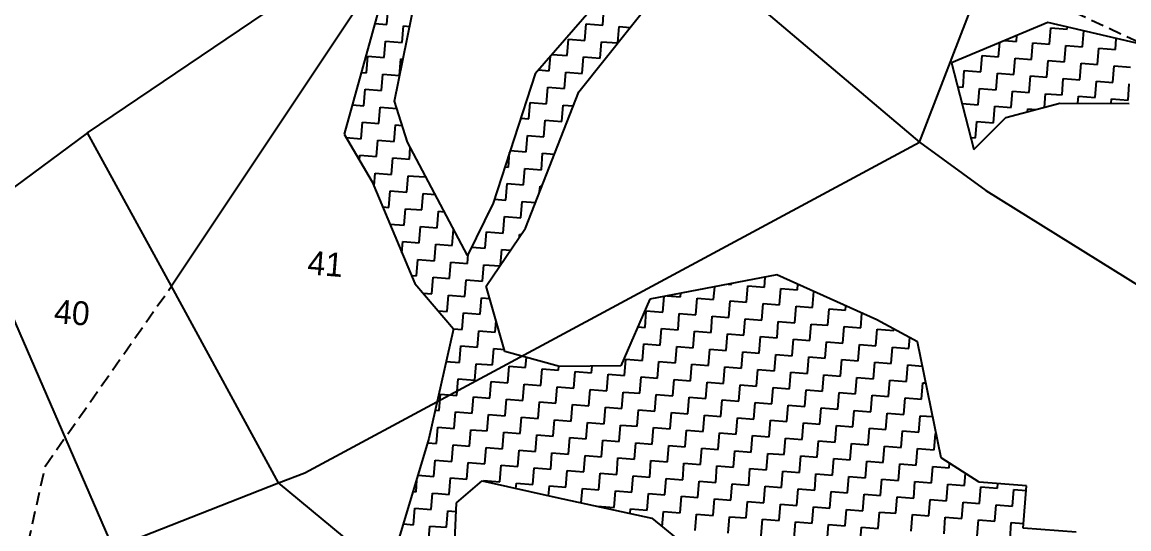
# Model space of a CAD drawing. Header units: metres. Extents: x 281680 to 283954, y 2020493 to 2022850.
# Drawn here: x 282151.4 to 282577.1, y 2021195.1 to 2021390.1 of the extents above; entities that cross this region are included whole.
import ezdxf
from ezdxf.enums import TextEntityAlignment as Align

# ---------------------------------------------------------------- set-up
doc = ezdxf.new("R2010")
doc.units = ezdxf.units.M
doc.header["$MEASUREMENT"] = 0
doc.linetypes.add('DASHED', pattern=[0.75, 0.5, -0.25])
for name, color, linetype in [('LINE_FOOTPATH', 1, 'DASHED'), ('POLY_HATCH', 12, 'Continuous'), ('POLY_PARCEL', 6, 'Continuous'), ('TEXT_PARCEL', 7, 'Continuous')]:
    doc.layers.add(name, color=color, linetype=linetype)
doc.styles.add('TEXT_MAP', font='')
doc.styles.get('TEXT_MAP').set_extended_font_data('Kruti Dev 050')

msp = doc.modelspace()

# ---------------------------------------------------------------- linework, layer by layer
at = {"layer": 'LINE_FOOTPATH', "ltscale": 10}
for p, q in [((282521.97, 2021409.91), (282728.96, 2021313.54)), ((282160.32, 2021219.36), (282208.84, 2021288.56)), ((282152.16, 2021182.37), (282160.32, 2021219.36))]:
    msp.add_line(p, q, dxfattribs=at)
at = {"layer": 'POLY_HATCH'}
for p, q in [((282396.04, 2021424.73), (282348.76, 2021370.26)), ((282294.7, 2021359.71), (282304.85, 2021409.99)), ((282365.52, 2021363.34), (282398.46, 2021404.65)), ((282289.65, 2021398.94), (282275.29, 2021346.95)), ((282545.95, 2021389.93), (282508.93, 2021374.49)), ((282599.15, 2021377.52), (282545.95, 2021389.93)), ((282508.93, 2021374.49), (282517.52, 2021341.11)), ((282348.76, 2021370.26), (282332.53, 2021320.46)), ((282344.97, 2021310.82), (282365.52, 2021363.34)), ((282299.59, 2021343.99), (282294.7, 2021359.71)), ((282529.75, 2021353.42), (282550.63, 2021358.9)), ((282550.63, 2021358.9), (282577.21, 2021358.83)), ((282517.52, 2021341.11), (282529.75, 2021353.42)), ((282275.29, 2021346.95), (282286.1, 2021328.72)), ((282322.68, 2021300.26), (282299.59, 2021343.99)), ((282286.1, 2021328.72), (282302.41, 2021289.61)), ((282332.53, 2021320.46), (282322.68, 2021300.26)), ((282329.91, 2021288.52), (282344.97, 2021310.82)), ((282441.69, 2021292.9), (282392.89, 2021283.5)), ((282480.18, 2021275.53), (282441.69, 2021292.9)), ((282302.41, 2021289.61), (282317.37, 2021272.07)), ((282337.11, 2021263.42), (282329.91, 2021288.52)), ((282392.89, 2021283.5), (282381.65, 2021257.83)), ((282495.87, 2021267.12), (282480.18, 2021275.53)), ((282317.37, 2021272.07), (282307.88, 2021229.91)), ((282504.9, 2021222.51), (282495.87, 2021267.12)), ((282358.12, 2021257.66), (282337.11, 2021263.42)), ((282381.65, 2021257.83), (282358.12, 2021257.66)), ((282307.88, 2021229.91), (282295.34, 2021187.99)), ((282519.49, 2021213.17), (282504.9, 2021222.51)), ((282318.43, 2021205.21), (282328.31, 2021213.62)), ((282328.31, 2021213.62), (282356.43, 2021207.29)), ((282537.78, 2021211.71), (282519.49, 2021213.17)), ((282536.48, 2021195.47), (282537.78, 2021211.71)), ((282317.27, 2021177.71), (282318.43, 2021205.21)), ((282356.43, 2021207.29), (282393.61, 2021199.22)), ((282393.61, 2021199.22), (282424.34, 2021174.29)), ((282556.8, 2021193.85), (282536.48, 2021195.47))]:
    msp.add_line(p, q, dxfattribs=at)
at = {"layer": 'POLY_HATCH', "linetype": 'Continuous'}
for p, q in [((282291.71, 2021389.17), (282292.21, 2021395.51)), ((282374.72, 2021388.94), (282375.22, 2021395.29)), ((282287.05, 2021389.54), (282291.71, 2021389.17)), ((282297.55, 2021382.31), (282298.05, 2021388.66)), ((282298.05, 2021388.66), (282300.51, 2021388.47)), ((282367.87, 2021383.1), (282368.37, 2021389.45)), ((282368.37, 2021389.45), (282374.72, 2021388.94)), ((282380.57, 2021382.22), (282381.07, 2021388.43)), ((282381.07, 2021388.43), (282385.26, 2021388.1)), ((282546.59, 2021381.63), (282547.09, 2021387.98)), ((282547.09, 2021387.98), (282553.44, 2021387.47)), ((282553.44, 2021387.47), (282553.5, 2021388.17)), ((282361.01, 2021377.26), (282361.52, 2021383.6)), ((282361.52, 2021383.6), (282367.87, 2021383.1)), ((282533.89, 2021382.64), (282534.08, 2021384.98)), ((282559.28, 2021380.62), (282559.77, 2021386.71)), ((282571.97, 2021379.61), (282572.31, 2021383.78)), ((282290.69, 2021376.47), (282291.2, 2021382.82)), ((282291.2, 2021382.82), (282297.55, 2021382.31)), ((282373.71, 2021376.25), (282374.21, 2021382.59)), ((282374.21, 2021382.59), (282380.47, 2021382.09)), ((282527.04, 2021376.8), (282527.47, 2021382.22)), ((282529.35, 2021383.01), (282533.89, 2021382.64)), ((282539.73, 2021375.79), (282540.24, 2021382.14)), ((282540.24, 2021382.14), (282546.59, 2021381.63)), ((282552.43, 2021374.78), (282552.93, 2021381.13)), ((282552.93, 2021381.13), (282559.28, 2021380.62)), ((282565.12, 2021373.77), (282565.63, 2021380.11)), ((282565.63, 2021380.11), (282571.97, 2021379.61)), ((282283.84, 2021370.63), (282284.35, 2021376.98)), ((282284.35, 2021376.98), (282290.69, 2021376.47)), ((282296.53, 2021369.62), (282297.04, 2021375.97)), ((282297.04, 2021375.97), (282297.97, 2021375.89)), ((282354.16, 2021371.42), (282354.61, 2021376.99)), ((282355.24, 2021377.72), (282361.01, 2021377.26)), ((282366.86, 2021370.4), (282367.36, 2021376.75)), ((282367.36, 2021376.75), (282373.71, 2021376.25)), ((282520.19, 2021370.96), (282520.69, 2021377.31)), ((282520.69, 2021377.31), (282527.04, 2021376.8)), ((282532.88, 2021369.95), (282533.39, 2021376.3)), ((282533.39, 2021376.3), (282539.73, 2021375.79)), ((282545.58, 2021368.94), (282546.08, 2021375.29)), ((282546.08, 2021375.29), (282552.43, 2021374.78)), ((282281.87, 2021370.79), (282283.84, 2021370.63)), ((282350.05, 2021371.74), (282354.16, 2021371.42)), ((282360, 2021364.56), (282360.51, 2021370.91)), ((282360.51, 2021370.91), (282366.86, 2021370.4)), ((282513.34, 2021365.12), (282513.84, 2021371.47)), ((282513.84, 2021371.47), (282520.19, 2021370.96)), ((282558.27, 2021367.93), (282558.78, 2021374.27)), ((282558.78, 2021374.27), (282565.12, 2021373.77)), ((282570.96, 2021366.92), (282571.47, 2021373.26)), ((282571.47, 2021373.26), (282577.82, 2021372.76)), ((282289.68, 2021363.78), (282290.19, 2021370.13)), ((282290.19, 2021370.13), (282296.53, 2021369.62)), ((282526.03, 2021364.11), (282526.54, 2021370.46)), ((282526.54, 2021370.46), (282532.88, 2021369.95)), ((282538.72, 2021363.1), (282539.23, 2021369.44)), ((282539.23, 2021369.44), (282545.58, 2021368.94)), ((282551.42, 2021362.09), (282551.92, 2021368.43)), ((282551.92, 2021368.43), (282558.27, 2021367.93)), ((282564.11, 2021361.07), (282564.62, 2021367.42)), ((282564.62, 2021367.42), (282570.96, 2021366.92)), ((282576.8, 2021360.06), (282577.31, 2021366.41)), ((282282.83, 2021357.94), (282283.34, 2021364.29)), ((282283.34, 2021364.29), (282289.68, 2021363.78)), ((282347.24, 2021365.58), (282347.31, 2021365.58)), ((282347.31, 2021365.58), (282347.33, 2021365.88)), ((282353.15, 2021358.72), (282353.66, 2021365.07)), ((282353.66, 2021365.07), (282360, 2021364.56)), ((282511.3, 2021365.28), (282513.34, 2021365.12)), ((282519.18, 2021358.27), (282519.68, 2021364.61)), ((282519.68, 2021364.61), (282526.03, 2021364.11)), ((282531.87, 2021357.26), (282532.38, 2021363.6)), ((282532.38, 2021363.6), (282538.72, 2021363.1)), ((282544.65, 2021357.33), (282545.07, 2021362.59)), ((282545.07, 2021362.59), (282551.42, 2021362.09)), ((282278.42, 2021358.29), (282282.83, 2021357.94)), ((282346.3, 2021352.88), (282346.8, 2021359.23)), ((282346.8, 2021359.23), (282353.15, 2021358.72)), ((282358.99, 2021351.87), (282359.5, 2021358.22)), ((282359.5, 2021358.22), (282363.39, 2021357.91)), ((282512.98, 2021358.76), (282519.18, 2021358.27)), ((282557.55, 2021358.89), (282557.76, 2021361.58)), ((282557.76, 2021361.58), (282564.11, 2021361.07)), ((282570.32, 2021358.85), (282570.46, 2021360.57)), ((282570.46, 2021360.57), (282576.8, 2021360.06)), ((282288.67, 2021351.09), (282289.18, 2021357.43)), ((282289.18, 2021357.43), (282295.52, 2021356.93)), ((282295.52, 2021356.93), (282295.53, 2021357.04)), ((282525.02, 2021351.42), (282525.52, 2021357.76)), ((282525.52, 2021357.76), (282531.87, 2021357.26)), ((282538.13, 2021355.62), (282538.22, 2021356.75)), ((282538.22, 2021356.75), (282541.46, 2021356.49)), ((282281.82, 2021345.25), (282282.32, 2021351.59)), ((282282.32, 2021351.59), (282288.67, 2021351.09)), ((282294.51, 2021344.23), (282295.02, 2021350.58)), ((282295.02, 2021350.58), (282297.6, 2021350.37)), ((282343.18, 2021353.13), (282346.3, 2021352.88)), ((282352.14, 2021346.03), (282352.64, 2021352.38)), ((282352.64, 2021352.38), (282358.99, 2021351.87)), ((282518.17, 2021345.57), (282518.67, 2021351.92)), ((282518.67, 2021351.92), (282525.02, 2021351.42)), ((282276.02, 2021345.71), (282281.82, 2021345.25)), ((282345.29, 2021340.19), (282345.79, 2021346.54)), ((282345.79, 2021346.54), (282352.14, 2021346.03)), ((282358.47, 2021345.33), (282358.49, 2021345.52)), ((282358.49, 2021345.52), (282358.55, 2021345.52)), ((282516.33, 2021345.72), (282518.17, 2021345.57)), ((282287.66, 2021338.39), (282288.17, 2021344.74)), ((282288.17, 2021344.74), (282294.51, 2021344.23)), ((282300.35, 2021337.38), (282300.71, 2021341.86)), ((282281.16, 2021337.04), (282281.31, 2021338.9)), ((282281.31, 2021338.9), (282287.66, 2021338.39)), ((282293.5, 2021331.54), (282294.01, 2021337.89)), ((282294.01, 2021337.89), (282300.35, 2021337.38)), ((282338.43, 2021334.35), (282338.88, 2021339.95)), ((282339.12, 2021340.68), (282345.29, 2021340.19)), ((282351.13, 2021333.34), (282351.63, 2021339.68)), ((282351.63, 2021339.68), (282356.12, 2021339.32)), ((282337.09, 2021334.45), (282338.43, 2021334.35)), ((282344.27, 2021327.49), (282344.78, 2021333.84)), ((282344.78, 2021333.84), (282351.13, 2021333.34)), ((282286.76, 2021327.13), (282287.15, 2021332.05)), ((282287.15, 2021332.05), (282293.5, 2021331.54)), ((282299.34, 2021324.69), (282299.85, 2021331.03)), ((282299.85, 2021331.03), (282306.19, 2021330.53)), ((282306.19, 2021330.53), (282306.26, 2021331.35)), ((282292.49, 2021318.85), (282292.99, 2021325.19)), ((282292.99, 2021325.19), (282299.34, 2021324.69)), ((282305.18, 2021317.84), (282305.69, 2021324.18)), ((282305.69, 2021324.18), (282310.24, 2021323.82)), ((282337.42, 2021321.65), (282337.93, 2021328)), ((282337.93, 2021328), (282344.27, 2021327.49)), ((282350.45, 2021324.82), (282350.62, 2021326.99)), ((282350.62, 2021326.99), (282351.28, 2021326.94)), ((282333.03, 2021322), (282337.42, 2021321.65)), ((282343.26, 2021314.8), (282343.77, 2021321.15)), ((282343.77, 2021321.15), (282348.85, 2021320.74)), ((282290.14, 2021319.03), (282292.49, 2021318.85)), ((282298.33, 2021311.99), (282298.84, 2021318.34)), ((282298.84, 2021318.34), (282305.18, 2021317.84)), ((282311.02, 2021310.98), (282311.53, 2021317.33)), ((282311.53, 2021317.33), (282313.76, 2021317.15)), ((282330.27, 2021315.84), (282330.57, 2021315.81)), ((282330.57, 2021315.81), (282330.63, 2021316.57)), ((282292.89, 2021312.43), (282298.33, 2021311.99)), ((282304.17, 2021305.14), (282304.68, 2021311.49)), ((282304.68, 2021311.49), (282311.02, 2021310.98)), ((282336.41, 2021308.96), (282336.92, 2021315.31)), ((282336.92, 2021315.31), (282343.26, 2021314.8)), ((282316.86, 2021304.13), (282317.36, 2021310.34)), ((282329.56, 2021303.12), (282330.06, 2021309.47)), ((282330.06, 2021309.47), (282336.41, 2021308.96)), ((282342.68, 2021307.42), (282342.76, 2021308.45)), ((282342.76, 2021308.45), (282343.34, 2021308.41)), ((282297.49, 2021301.41), (282297.82, 2021305.65)), ((282297.82, 2021305.65), (282304.17, 2021305.14)), ((282310.01, 2021298.29), (282310.52, 2021304.64)), ((282310.52, 2021304.64), (282316.86, 2021304.13)), ((282324.28, 2021303.54), (282329.56, 2021303.12)), ((282335.43, 2021296.7), (282335.91, 2021302.61)), ((282335.91, 2021302.61), (282339.25, 2021302.35)), ((282303.16, 2021292.45), (282303.67, 2021298.8)), ((282303.67, 2021298.8), (282310.01, 2021298.29)), ((282322.71, 2021297.28), (282322.99, 2021300.89)), ((282315.85, 2021291.44), (282316.36, 2021297.78)), ((282316.36, 2021297.78), (282322.71, 2021297.28)), ((282328.55, 2021290.43), (282329.05, 2021296.77)), ((282329.05, 2021296.77), (282335.15, 2021296.29)), ((282301.16, 2021292.61), (282303.16, 2021292.45)), ((282309, 2021285.6), (282309.51, 2021291.94)), ((282309.51, 2021291.94), (282315.85, 2021291.44)), ((282321.69, 2021284.58), (282322.2, 2021290.93)), ((282322.2, 2021290.93), (282328.55, 2021290.43)), ((282436.95, 2021288.18), (282437.26, 2021292.04)), ((282305.6, 2021285.87), (282309, 2021285.6)), ((282404.71, 2021284.36), (282404.82, 2021285.8)), ((282417.4, 2021283.35), (282417.8, 2021288.3)), ((282422.96, 2021289.29), (282424.25, 2021289.19)), ((282424.25, 2021289.19), (282424.28, 2021289.55)), ((282430.1, 2021282.33), (282430.6, 2021288.68)), ((282430.6, 2021288.68), (282436.95, 2021288.18)), ((282442.79, 2021281.32), (282443.29, 2021287.67)), ((282443.29, 2021287.67), (282449.64, 2021287.16)), ((282449.64, 2021287.16), (282449.81, 2021289.24)), ((282455.48, 2021280.31), (282455.97, 2021286.45)), ((282314.84, 2021278.74), (282315.35, 2021285.09)), ((282315.35, 2021285.09), (282321.69, 2021284.58)), ((282327.54, 2021277.73), (282328.04, 2021284.08)), ((282328.04, 2021284.08), (282331.25, 2021283.82)), ((282397.86, 2021278.52), (282398.34, 2021284.55)), ((282399.49, 2021284.77), (282404.71, 2021284.36)), ((282410.55, 2021277.5), (282411.05, 2021283.85)), ((282411.05, 2021283.85), (282417.4, 2021283.35)), ((282423.24, 2021276.49), (282423.75, 2021282.84)), ((282423.75, 2021282.84), (282430.1, 2021282.33)), ((282435.94, 2021275.48), (282436.44, 2021281.83)), ((282436.44, 2021281.83), (282442.79, 2021281.32)), ((282311.45, 2021279.01), (282314.84, 2021278.74)), ((282320.68, 2021271.89), (282321.19, 2021278.24)), ((282321.19, 2021278.24), (282327.54, 2021277.73)), ((282391, 2021272.67), (282391.51, 2021279.02)), ((282391.51, 2021279.02), (282397.86, 2021278.52)), ((282403.7, 2021271.66), (282404.2, 2021278.01)), ((282404.2, 2021278.01), (282410.55, 2021277.5)), ((282448.63, 2021274.47), (282449.14, 2021280.82)), ((282449.14, 2021280.82), (282455.48, 2021280.31)), ((282461.32, 2021273.46), (282461.83, 2021279.81)), ((282461.83, 2021279.81), (282468.18, 2021279.3)), ((282468.18, 2021279.3), (282468.3, 2021280.89)), ((282474.02, 2021272.45), (282474.47, 2021278.1)), ((282333.38, 2021270.88), (282333.72, 2021275.22)), ((282388.25, 2021272.89), (282391, 2021272.67)), ((282416.39, 2021270.65), (282416.9, 2021277)), ((282416.9, 2021277), (282423.24, 2021276.49)), ((282429.08, 2021269.64), (282429.59, 2021275.99)), ((282429.59, 2021275.99), (282435.94, 2021275.48)), ((282441.78, 2021268.63), (282442.28, 2021274.98)), ((282442.28, 2021274.98), (282448.63, 2021274.47)), ((282454.47, 2021267.62), (282454.98, 2021273.96)), ((282454.98, 2021273.96), (282461.32, 2021273.46)), ((282467.16, 2021266.61), (282467.67, 2021272.95)), ((282467.67, 2021272.95), (282474.02, 2021272.45)), ((282317.29, 2021272.16), (282320.68, 2021271.89)), ((282326.52, 2021265.04), (282327.03, 2021271.39)), ((282327.03, 2021271.39), (282333.38, 2021270.88)), ((282396.84, 2021265.82), (282397.35, 2021272.17)), ((282397.35, 2021272.17), (282403.7, 2021271.66)), ((282409.54, 2021264.81), (282410.04, 2021271.16)), ((282410.04, 2021271.16), (282416.39, 2021270.65)), ((282422.23, 2021263.8), (282422.74, 2021270.15)), ((282422.74, 2021270.15), (282429.08, 2021269.64)), ((282434.92, 2021262.79), (282435.43, 2021269.13)), ((282435.43, 2021269.13), (282441.78, 2021268.63)), ((282479.86, 2021265.59), (282480.36, 2021271.94)), ((282480.36, 2021271.94), (282486.71, 2021271.44)), ((282486.71, 2021271.44), (282486.76, 2021272)), ((282492.55, 2021264.58), (282492.88, 2021268.72)), ((282319.67, 2021259.2), (282320.18, 2021265.54)), ((282320.18, 2021265.54), (282326.52, 2021265.04)), ((282332.37, 2021258.19), (282332.87, 2021264.53)), ((282332.87, 2021264.53), (282336.88, 2021264.21)), ((282389.99, 2021259.98), (282390.5, 2021266.33)), ((282390.5, 2021266.33), (282396.84, 2021265.82)), ((282402.69, 2021258.97), (282403.19, 2021265.32)), ((282403.19, 2021265.32), (282409.54, 2021264.81)), ((282415.38, 2021257.96), (282415.88, 2021264.31)), ((282415.88, 2021264.31), (282422.23, 2021263.8)), ((282447.62, 2021261.78), (282448.12, 2021268.12)), ((282448.12, 2021268.12), (282454.47, 2021267.62)), ((282460.31, 2021260.77), (282460.82, 2021267.11)), ((282460.82, 2021267.11), (282467.16, 2021266.61)), ((282473.01, 2021259.75), (282473.51, 2021266.1)), ((282473.51, 2021266.1), (282479.86, 2021265.59)), ((282485.7, 2021258.74), (282486.2, 2021265.09)), ((282486.2, 2021265.09), (282492.55, 2021264.58)), ((282345.06, 2021257.17), (282345.38, 2021261.16)), ((282383.14, 2021254.14), (282383.64, 2021260.49)), ((282383.64, 2021260.49), (282389.99, 2021259.98)), ((282428.07, 2021256.95), (282428.58, 2021263.29)), ((282428.58, 2021263.29), (282434.92, 2021262.79)), ((282440.77, 2021255.94), (282441.27, 2021262.28)), ((282441.27, 2021262.28), (282447.62, 2021261.78)), ((282453.46, 2021254.92), (282453.97, 2021261.27)), ((282453.97, 2021261.27), (282460.31, 2021260.77)), ((282466.15, 2021253.91), (282466.66, 2021260.26)), ((282466.66, 2021260.26), (282473.01, 2021259.75)), ((282314.56, 2021259.6), (282319.67, 2021259.2)), ((282325.51, 2021252.35), (282326.02, 2021258.69)), ((282326.02, 2021258.69), (282332.37, 2021258.19)), ((282338.21, 2021251.33), (282338.71, 2021257.68)), ((282338.71, 2021257.68), (282345.06, 2021257.17)), ((282350.9, 2021250.32), (282351.41, 2021256.67)), ((282351.41, 2021256.67), (282357.75, 2021256.16)), ((282357.75, 2021256.16), (282357.88, 2021257.73)), ((282370.45, 2021255.15), (282370.65, 2021257.75)), ((282395.83, 2021253.13), (282396.34, 2021259.48)), ((282396.34, 2021259.48), (282402.69, 2021258.97)), ((282408.53, 2021252.12), (282409.03, 2021258.46)), ((282409.03, 2021258.46), (282415.38, 2021257.96)), ((282421.22, 2021251.11), (282421.73, 2021257.45)), ((282421.73, 2021257.45), (282428.07, 2021256.95)), ((282433.91, 2021250.09), (282434.42, 2021256.44)), ((282434.42, 2021256.44), (282440.77, 2021255.94)), ((282478.85, 2021252.9), (282479.35, 2021259.25)), ((282479.35, 2021259.25), (282485.7, 2021258.74)), ((282491.54, 2021251.89), (282492.05, 2021258.24)), ((282492.05, 2021258.24), (282497.76, 2021257.78)), ((282318.66, 2021246.5), (282319.17, 2021252.85)), ((282319.17, 2021252.85), (282325.51, 2021252.35)), ((282331.35, 2021245.49), (282331.86, 2021251.84)), ((282331.86, 2021251.84), (282338.21, 2021251.33)), ((282363.59, 2021249.31), (282364.1, 2021255.66)), ((282364.1, 2021255.66), (282370.45, 2021255.15)), ((282376.29, 2021248.3), (282376.79, 2021254.65)), ((282376.79, 2021254.65), (282383.14, 2021254.14)), ((282388.98, 2021247.29), (282389.49, 2021253.63)), ((282389.49, 2021253.63), (282395.83, 2021253.13)), ((282401.67, 2021246.28), (282402.18, 2021252.62)), ((282402.18, 2021252.62), (282408.53, 2021252.12)), ((282414.37, 2021245.26), (282414.87, 2021251.61)), ((282414.87, 2021251.61), (282421.22, 2021251.11)), ((282446.61, 2021249.08), (282447.11, 2021255.43)), ((282447.11, 2021255.43), (282453.46, 2021254.92)), ((282459.3, 2021248.07), (282459.81, 2021254.42)), ((282459.81, 2021254.42), (282466.15, 2021253.91)), ((282471.99, 2021247.06), (282472.5, 2021253.41)), ((282472.5, 2021253.41), (282478.85, 2021252.9)), ((282484.69, 2021246.05), (282485.19, 2021252.4)), ((282485.19, 2021252.4), (282491.54, 2021251.89)), ((282344.05, 2021244.48), (282344.55, 2021250.83)), ((282344.55, 2021250.83), (282350.9, 2021250.32)), ((282356.74, 2021243.47), (282357.25, 2021249.82)), ((282357.25, 2021249.82), (282363.59, 2021249.31)), ((282369.43, 2021242.46), (282369.94, 2021248.8)), ((282369.94, 2021248.8), (282376.29, 2021248.3)), ((282382.13, 2021241.45), (282382.63, 2021247.79)), ((282382.63, 2021247.79), (282388.98, 2021247.29)), ((282427.06, 2021244.25), (282427.57, 2021250.6)), ((282427.57, 2021250.6), (282433.91, 2021250.09)), ((282439.75, 2021243.24), (282440.26, 2021249.59)), ((282440.26, 2021249.59), (282446.61, 2021249.08)), ((282452.45, 2021242.23), (282452.95, 2021248.58)), ((282452.95, 2021248.58), (282459.3, 2021248.07)), ((282465.14, 2021241.22), (282465.65, 2021247.57)), ((282465.65, 2021247.57), (282471.99, 2021247.06)), ((282497.38, 2021245.04), (282497.89, 2021251.38)), ((282497.89, 2021251.38), (282499.08, 2021251.29)), ((282311.81, 2021240.66), (282312.31, 2021247.01)), ((282312.31, 2021247.01), (282318.66, 2021246.5)), ((282324.5, 2021239.65), (282325.01, 2021246)), ((282325.01, 2021246), (282331.35, 2021245.49)), ((282337.19, 2021238.64), (282337.7, 2021244.99)), ((282337.7, 2021244.99), (282344.05, 2021244.48)), ((282349.89, 2021237.63), (282350.39, 2021243.98)), ((282350.39, 2021243.98), (282356.74, 2021243.47)), ((282362.58, 2021236.62), (282363.09, 2021242.96)), ((282363.09, 2021242.96), (282369.43, 2021242.46)), ((282394.82, 2021240.44), (282395.33, 2021246.78)), ((282395.33, 2021246.78), (282401.67, 2021246.28)), ((282407.51, 2021239.42), (282408.02, 2021245.77)), ((282408.02, 2021245.77), (282414.37, 2021245.26)), ((282420.21, 2021238.41), (282420.71, 2021244.76)), ((282420.71, 2021244.76), (282427.06, 2021244.25)), ((282432.9, 2021237.4), (282433.41, 2021243.75)), ((282433.41, 2021243.75), (282439.75, 2021243.24)), ((282477.84, 2021240.21), (282478.34, 2021246.55)), ((282478.34, 2021246.55), (282484.69, 2021246.05)), ((282490.53, 2021239.2), (282491.03, 2021245.54)), ((282491.03, 2021245.54), (282497.38, 2021245.04)), ((282310.33, 2021240.78), (282311.81, 2021240.66)), ((282317.65, 2021233.81), (282318.15, 2021240.16)), ((282318.15, 2021240.16), (282324.5, 2021239.65)), ((282330.34, 2021232.8), (282330.85, 2021239.15)), ((282330.85, 2021239.15), (282337.19, 2021238.64)), ((282375.28, 2021235.61), (282375.78, 2021241.95)), ((282375.78, 2021241.95), (282382.13, 2021241.45)), ((282387.97, 2021234.59), (282388.47, 2021240.94)), ((282388.47, 2021240.94), (282394.82, 2021240.44)), ((282400.66, 2021233.58), (282401.17, 2021239.93)), ((282401.17, 2021239.93), (282407.51, 2021239.42)), ((282413.36, 2021232.57), (282413.86, 2021238.92)), ((282413.86, 2021238.92), (282420.21, 2021238.41)), ((282445.6, 2021236.39), (282446.1, 2021242.74)), ((282446.1, 2021242.74), (282452.45, 2021242.23)), ((282458.29, 2021235.38), (282458.79, 2021241.72)), ((282458.79, 2021241.72), (282465.14, 2021241.22)), ((282470.98, 2021234.37), (282471.49, 2021240.71)), ((282471.49, 2021240.71), (282477.84, 2021240.21)), ((282483.68, 2021233.36), (282484.18, 2021239.7)), ((282484.18, 2021239.7), (282490.53, 2021239.2)), ((282496.37, 2021232.34), (282496.88, 2021238.69)), ((282496.88, 2021238.69), (282501.7, 2021238.31)), ((282343.04, 2021231.79), (282343.54, 2021238.13)), ((282343.54, 2021238.13), (282349.89, 2021237.63)), ((282355.73, 2021230.78), (282356.24, 2021237.12)), ((282356.24, 2021237.12), (282362.58, 2021236.62)), ((282368.42, 2021229.76), (282368.93, 2021236.11)), ((282368.93, 2021236.11), (282375.28, 2021235.61)), ((282381.12, 2021228.75), (282381.62, 2021235.1)), ((282381.62, 2021235.1), (282387.97, 2021234.59)), ((282426.05, 2021231.56), (282426.56, 2021237.91)), ((282426.56, 2021237.91), (282432.9, 2021237.4)), ((282438.74, 2021230.55), (282439.25, 2021236.9)), ((282439.25, 2021236.9), (282445.6, 2021236.39)), ((282451.44, 2021229.54), (282451.94, 2021235.88)), ((282451.94, 2021235.88), (282458.29, 2021235.38)), ((282464.13, 2021228.53), (282464.64, 2021234.87)), ((282464.64, 2021234.87), (282470.98, 2021234.37)), ((282310.8, 2021227.97), (282311.3, 2021234.32)), ((282311.3, 2021234.32), (282317.65, 2021233.81)), ((282323.49, 2021226.96), (282324, 2021233.3)), ((282324, 2021233.3), (282330.34, 2021232.8)), ((282336.18, 2021225.95), (282336.69, 2021232.29)), ((282336.69, 2021232.29), (282343.04, 2021231.79)), ((282348.88, 2021224.94), (282349.38, 2021231.28)), ((282349.38, 2021231.28), (282355.73, 2021230.78)), ((282361.57, 2021223.92), (282362.08, 2021230.27)), ((282362.08, 2021230.27), (282368.42, 2021229.76)), ((282393.81, 2021227.74), (282394.32, 2021234.09)), ((282394.32, 2021234.09), (282400.66, 2021233.58)), ((282406.5, 2021226.73), (282407.01, 2021233.08)), ((282407.01, 2021233.08), (282413.36, 2021232.57)), ((282419.2, 2021225.72), (282419.7, 2021232.07)), ((282419.7, 2021232.07), (282426.05, 2021231.56)), ((282431.89, 2021224.71), (282432.4, 2021231.05)), ((282432.4, 2021231.05), (282438.74, 2021230.55)), ((282476.82, 2021227.51), (282477.33, 2021233.86)), ((282477.33, 2021233.86), (282483.68, 2021233.36)), ((282489.52, 2021226.5), (282490.02, 2021232.85)), ((282490.02, 2021232.85), (282496.37, 2021232.34)), ((282502.21, 2021225.49), (282502.72, 2021231.84)), ((282502.72, 2021231.84), (282503.02, 2021231.81)), ((282307.38, 2021228.24), (282310.8, 2021227.97)), ((282316.64, 2021221.12), (282317.14, 2021227.46)), ((282317.14, 2021227.46), (282323.49, 2021226.96)), ((282329.33, 2021220.11), (282329.84, 2021226.45)), ((282329.84, 2021226.45), (282336.18, 2021225.95)), ((282374.26, 2021222.91), (282374.77, 2021229.26)), ((282374.77, 2021229.26), (282381.12, 2021228.75)), ((282386.96, 2021221.9), (282387.46, 2021228.25)), ((282387.46, 2021228.25), (282393.81, 2021227.74)), ((282399.65, 2021220.89), (282400.16, 2021227.24)), ((282400.16, 2021227.24), (282406.5, 2021226.73)), ((282412.34, 2021219.88), (282412.85, 2021226.22)), ((282412.85, 2021226.22), (282419.2, 2021225.72)), ((282444.58, 2021223.7), (282445.09, 2021230.04)), ((282445.09, 2021230.04), (282451.44, 2021229.54)), ((282457.28, 2021222.68), (282457.78, 2021229.03)), ((282457.78, 2021229.03), (282464.13, 2021228.53)), ((282469.97, 2021221.67), (282470.48, 2021228.02)), ((282470.48, 2021228.02), (282476.82, 2021227.51)), ((282482.66, 2021220.66), (282483.17, 2021227.01)), ((282483.17, 2021227.01), (282489.52, 2021226.5)), ((282495.36, 2021219.65), (282495.86, 2021226)), ((282495.86, 2021226), (282502.21, 2021225.49)), ((282342.02, 2021219.09), (282342.53, 2021225.44)), ((282342.53, 2021225.44), (282348.88, 2021224.94)), ((282354.72, 2021218.08), (282355.22, 2021224.43)), ((282355.22, 2021224.43), (282361.57, 2021223.92)), ((282367.41, 2021217.07), (282367.92, 2021223.42)), ((282367.92, 2021223.42), (282374.26, 2021222.91)), ((282380.1, 2021216.06), (282380.61, 2021222.41)), ((282380.61, 2021222.41), (282386.96, 2021221.9)), ((282425.04, 2021218.87), (282425.54, 2021225.21)), ((282425.54, 2021225.21), (282431.89, 2021224.71)), ((282437.73, 2021217.86), (282438.24, 2021224.2)), ((282438.24, 2021224.2), (282444.58, 2021223.7)), ((282450.43, 2021216.84), (282450.93, 2021223.19)), ((282450.93, 2021223.19), (282457.28, 2021222.68)), ((282463.12, 2021215.83), (282463.62, 2021222.18)), ((282463.62, 2021222.18), (282469.97, 2021221.67)), ((282309.78, 2021215.28), (282310.29, 2021221.62)), ((282310.29, 2021221.62), (282316.64, 2021221.12)), ((282322.48, 2021214.26), (282322.98, 2021220.61)), ((282322.98, 2021220.61), (282329.33, 2021220.11)), ((282335.17, 2021213.25), (282335.68, 2021219.6)), ((282335.68, 2021219.6), (282342.02, 2021219.09)), ((282347.87, 2021212.24), (282348.37, 2021218.59)), ((282348.37, 2021218.59), (282354.72, 2021218.08)), ((282360.56, 2021211.23), (282361.06, 2021217.58)), ((282361.06, 2021217.58), (282367.41, 2021217.07)), ((282392.8, 2021215.05), (282393.3, 2021221.4)), ((282393.3, 2021221.4), (282399.65, 2021220.89)), ((282405.49, 2021214.04), (282406, 2021220.38)), ((282406, 2021220.38), (282412.34, 2021219.88)), ((282418.19, 2021213.03), (282418.69, 2021219.37)), ((282418.69, 2021219.37), (282425.04, 2021218.87)), ((282430.88, 2021212.01), (282431.38, 2021218.36)), ((282431.38, 2021218.36), (282437.73, 2021217.86)), ((282475.81, 2021214.82), (282476.32, 2021221.17)), ((282476.32, 2021221.17), (282482.66, 2021220.66)), ((282488.51, 2021213.81), (282489.01, 2021220.16)), ((282489.01, 2021220.16), (282495.36, 2021219.65)), ((282501.2, 2021212.8), (282501.7, 2021219.14)), ((282501.7, 2021219.14), (282508.05, 2021218.64)), ((282508.05, 2021218.64), (282508.19, 2021220.4)), ((282302.93, 2021209.43), (282303.29, 2021213.93)), ((282303.29, 2021213.93), (282303.36, 2021214.81)), ((282303.65, 2021215.77), (282309.78, 2021215.28)), ((282315.63, 2021208.42), (282316.13, 2021214.77)), ((282316.13, 2021214.77), (282322.48, 2021214.26)), ((282328.8, 2021213.5), (282328.83, 2021213.76)), ((282328.83, 2021213.76), (282335.17, 2021213.25)), ((282373.25, 2021210.22), (282373.76, 2021216.57)), ((282373.76, 2021216.57), (282380.1, 2021216.06)), ((282385.95, 2021209.21), (282386.45, 2021215.55)), ((282386.45, 2021215.55), (282392.8, 2021215.05)), ((282398.64, 2021208.2), (282399.15, 2021214.54)), ((282399.15, 2021214.54), (282405.49, 2021214.04)), ((282411.33, 2021207.18), (282411.84, 2021213.53)), ((282411.84, 2021213.53), (282418.19, 2021213.03)), ((282443.57, 2021211), (282444.08, 2021217.35)), ((282444.08, 2021217.35), (282450.43, 2021216.84)), ((282456.27, 2021209.99), (282456.77, 2021216.34)), ((282456.77, 2021216.34), (282463.12, 2021215.83)), ((282468.96, 2021208.98), (282469.47, 2021215.33)), ((282469.47, 2021215.33), (282475.81, 2021214.82)), ((282481.65, 2021207.97), (282482.16, 2021214.31)), ((282482.16, 2021214.31), (282488.51, 2021213.81)), ((282494.35, 2021206.96), (282494.85, 2021213.3)), ((282494.85, 2021213.3), (282501.2, 2021212.8)), ((282513.89, 2021211.79), (282514.27, 2021216.51)), ((282301.78, 2021209.53), (282302.93, 2021209.43)), ((282308.77, 2021202.58), (282309.28, 2021208.93)), ((282309.28, 2021208.93), (282311.38, 2021208.76)), ((282341.35, 2021210.68), (282341.52, 2021212.75)), ((282341.52, 2021212.75), (282347.87, 2021212.24)), ((282353.9, 2021207.86), (282354.21, 2021211.74)), ((282354.21, 2021211.74), (282360.56, 2021211.23)), ((282366.46, 2021205.11), (282366.91, 2021210.72)), ((282366.91, 2021210.72), (282373.25, 2021210.22)), ((282379.09, 2021203.37), (282379.6, 2021209.71)), ((282379.6, 2021209.71), (282385.95, 2021209.21)), ((282424.03, 2021206.17), (282424.53, 2021212.52)), ((282424.53, 2021212.52), (282430.88, 2021212.01)), ((282436.72, 2021205.16), (282437.23, 2021211.51)), ((282437.23, 2021211.51), (282443.57, 2021211)), ((282449.41, 2021204.15), (282449.92, 2021210.5)), ((282449.92, 2021210.5), (282456.27, 2021209.99)), ((282462.11, 2021203.14), (282462.61, 2021209.49)), ((282462.61, 2021209.49), (282468.96, 2021208.98)), ((282507.04, 2021205.95), (282507.55, 2021212.29)), ((282507.55, 2021212.29), (282513.89, 2021211.79)), ((282519.73, 2021204.93), (282520.24, 2021211.28)), ((282520.24, 2021211.28), (282526.59, 2021210.77)), ((282526.59, 2021210.77), (282526.73, 2021212.59)), ((282532.43, 2021203.92), (282532.93, 2021210.27)), ((282532.93, 2021210.27), (282537.63, 2021209.89)), ((282311.38, 2021208.76), (282315.63, 2021208.42)), ((282391.79, 2021202.35), (282392.29, 2021208.7)), ((282392.29, 2021208.7), (282398.64, 2021208.2)), ((282404.48, 2021201.34), (282404.99, 2021207.69)), ((282404.99, 2021207.69), (282411.33, 2021207.18)), ((282417.17, 2021200.33), (282417.68, 2021206.68)), ((282417.68, 2021206.68), (282424.03, 2021206.17)), ((282429.87, 2021199.32), (282430.37, 2021205.67)), ((282430.37, 2021205.67), (282436.72, 2021205.16)), ((282442.56, 2021198.31), (282443.07, 2021204.66)), ((282443.07, 2021204.66), (282449.41, 2021204.15)), ((282474.8, 2021202.13), (282475.31, 2021208.47)), ((282475.31, 2021208.47), (282481.65, 2021207.97)), ((282487.49, 2021201.12), (282488, 2021207.46)), ((282488, 2021207.46), (282494.35, 2021206.96)), ((282500.19, 2021200.1), (282500.69, 2021206.45)), ((282500.69, 2021206.45), (282507.04, 2021205.95)), ((282512.88, 2021199.09), (282513.39, 2021205.44)), ((282513.39, 2021205.44), (282519.73, 2021204.93)), ((282301.92, 2021196.74), (282302.43, 2021203.09)), ((282302.43, 2021203.09), (282308.77, 2021202.58)), ((282314.61, 2021195.73), (282315.12, 2021202.08)), ((282315.12, 2021202.08), (282318.29, 2021201.82)), ((282372.74, 2021203.75), (282372.75, 2021203.87)), ((282372.75, 2021203.87), (282379.09, 2021203.37)), ((282385.29, 2021201.02), (282385.44, 2021202.86)), ((282385.44, 2021202.86), (282391.79, 2021202.35)), ((282397.66, 2021195.93), (282398.13, 2021201.85)), ((282398.13, 2021201.85), (282404.48, 2021201.34)), ((282410.32, 2021194.49), (282410.83, 2021200.84)), ((282410.83, 2021200.84), (282417.17, 2021200.33)), ((282455.25, 2021197.3), (282455.76, 2021203.64)), ((282455.76, 2021203.64), (282462.11, 2021203.14)), ((282467.95, 2021196.29), (282468.45, 2021202.63)), ((282468.45, 2021202.63), (282474.8, 2021202.13)), ((282480.64, 2021195.27), (282481.15, 2021201.62)), ((282481.15, 2021201.62), (282487.49, 2021201.12)), ((282493.34, 2021194.26), (282493.84, 2021200.61)), ((282493.84, 2021200.61), (282500.19, 2021200.1)), ((282525.57, 2021198.08), (282526.08, 2021204.43)), ((282526.08, 2021204.43), (282532.43, 2021203.92)), ((282298.05, 2021197.05), (282301.92, 2021196.74)), ((282307.76, 2021189.89), (282308.27, 2021196.24)), ((282308.27, 2021196.24), (282314.61, 2021195.73)), ((282423.02, 2021193.48), (282423.52, 2021199.83)), ((282423.52, 2021199.83), (282429.87, 2021199.32)), ((282435.71, 2021192.47), (282436.21, 2021198.81)), ((282436.21, 2021198.81), (282442.56, 2021198.31)), ((282448.4, 2021191.46), (282448.91, 2021197.8)), ((282448.91, 2021197.8), (282455.25, 2021197.3)), ((282461.1, 2021190.45), (282461.6, 2021196.79)), ((282461.6, 2021196.79), (282467.95, 2021196.29)), ((282506.03, 2021193.25), (282506.53, 2021199.6)), ((282506.53, 2021199.6), (282512.88, 2021199.09)), ((282518.72, 2021192.24), (282519.23, 2021198.59)), ((282519.23, 2021198.59), (282525.57, 2021198.08)), ((282531.42, 2021191.23), (282531.92, 2021197.58)), ((282531.92, 2021197.58), (282536.62, 2021197.2)), ((282473.79, 2021189.43), (282474.29, 2021195.78)), ((282474.29, 2021195.78), (282480.64, 2021195.27))]:
    msp.add_line(p, q, dxfattribs=at)
at = {"layer": 'POLY_PARCEL'}
for p, q in [((282176.57, 2021347.49), (282306.83, 2021435.68)), ((282306.83, 2021435.68), (282208.84, 2021288.56)), ((282390.49, 2021433.81), (282496.6, 2021343.92)), ((282496.6, 2021343.92), (282521.97, 2021409.91)), ((282176.57, 2021347.49), (282131.53, 2021314.2)), ((282208.84, 2021288.56), (282176.57, 2021347.49)), ((282260.08, 2021216.76), (282496.6, 2021343.92)), ((282496.6, 2021343.92), (282522.12, 2021325.29)), ((282522.12, 2021325.29), (282794.19, 2021156.21)), ((282186.46, 2021187.9), (282131.53, 2021314.2)), ((282249.99, 2021212.8), (282208.84, 2021288.56)), ((282249.99, 2021212.8), (282260.08, 2021216.76)), ((282186.46, 2021187.9), (282249.99, 2021212.8)), ((282574.76, 2020945.06), (282249.99, 2021212.8))]:
    msp.add_line(p, q, dxfattribs=at)

# ---------------------------------------------------------------- texts
at = {"layer": 'TEXT_PARCEL', "style": 'TEXT_MAP'}
for s, p in [('41', (282268.08, 2021297.13)), ('40', (282170.57, 2021278.39))]:
    msp.add_text(s, height=9.168, rotation=355.4442, dxfattribs=at).set_placement(p, align=Align.MIDDLE)

doc.saveas('drawing.dxf')
